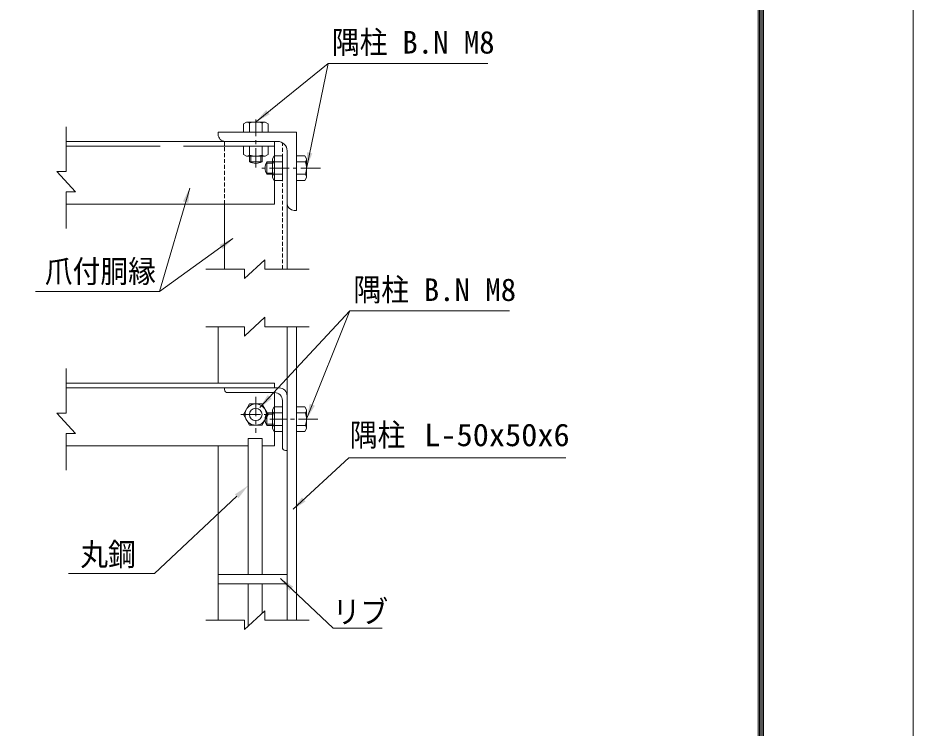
# Model space of a CAD drawing. Units: millimetres, scale not verified. Extents: x -4455 to 4455, y -3150 to 3150.
# Drawn here: x 2740 to 4455, y -1053 to 308 of the extents above; entities that cross this region are included whole.
import ezdxf
from ezdxf.enums import TextEntityAlignment as Align

# ---------------------------------------------------------------- set-up
doc = ezdxf.new("R2010")
doc.units = ezdxf.units.MM
doc.header["$LTSCALE"] = 30
for name, pattern in [('DASHED', [7.5, 6, -1.5]), ('USER1', [2, 1.25, -0.25, 0.25, -0.25]), ('USER4', [0.375, 0.25, -0.125])]:
    doc.linetypes.add(name, pattern=pattern)
for name, color, linetype, lineweight in [('0-9_0', 1, 'Continuous', 18), ('0-C_7詳細', 7, 'Continuous', 18), ('0-E_D-TTL', 7, 'Continuous', 9)]:
    doc.layers.add(name, color=color, linetype=linetype, lineweight=lineweight)
doc.styles.add('ＭＳ ゴシック', font='')
doc.styles.get('ＭＳ ゴシック').set_extended_font_data('MS Gothic')

# ---------------------------------------------------------------- blocks, each defined once
blk = doc.blocks.new('50X6')
at = {"layer": '0-9_0', "color": 7, "lineweight": 9}
for p, q in [((0, 1500), (45, 1500)), ((0, 1500), (0, 0)), ((180, 360), (180, 1365)), ((360, 180), (1365, 180)), ((0, 0), (1500, 0)), ((1500, 0), (1500, 45))]:
    blk.add_line(p, q, dxfattribs=at)
for centre, radius, start, end in [((45, 1365), 135, 0, 90), ((360, 360), 180, 180, 270.0001), ((1365, 45), 135, 0, 90.0001)]:
    blk.add_arc(centre, radius, start, end, dxfattribs=at)

msp = doc.modelspace()

# ---------------------------------------------------------------- linework, layer by layer
at = {"layer": '0-C_7詳細', "lineweight": 9}
for p, q in [((3334.48, 220.87), (3293.14, 22.19)), ((3177.77, 108.43), (3172.01, 105.11)), ((3172.01, 105.11), (3172.01, 89.23)), ((3177.77, 108.43), (3213.29, 108.43)), ((3183.53, 106.37), (3183.53, 89.23)), ((3207.53, 106.37), (3207.53, 89.23)), ((3213.29, 108.43), (3219.05, 105.11)), ((3219.05, 105.11), (3219.05, 89.23)), ((2832.37, 71.23), (3228.53, 71.23)), ((3231.53, 71.23), (3123.53, 71.23)), ((3231.53, -48.77), (3231.53, 71.23)), ((3172.01, 62.23), (3219.05, 62.23)), ((3172.01, 46.36), (3172.01, 62.23)), ((3183.53, 45.09), (3183.53, 62.23)), ((3207.53, 45.09), (3207.53, 62.23)), ((3177.77, 43.03), (3172.01, 46.36)), ((3177.77, 43.03), (3213.29, 43.03)), ((3183.53, 43.03), (3183.53, 32.37)), ((3207.53, 43.03), (3207.53, 32.37)), ((3227.33, 2.47), (3227.33, 37.99)), ((3246.53, -3.29), (3246.53, 43.75)), ((3289.41, 43.75), (3273.53, 43.75)), ((3273.53, -3.29), (3273.53, 43.75)), ((3292.73, 37.99), (3289.41, 43.75)), ((3292.73, 2.47), (3292.73, 37.99)), ((3183.53, 32.37), (3207.53, 32.37)), ((3216.67, 8.23), (3216.67, 32.23)), ((3227.33, 32.23), (3216.67, 32.23)), ((3229.39, 32.23), (3246.53, 32.23)), ((3290.67, 32.23), (3273.53, 32.23)), ((3227.33, 8.23), (3216.67, 8.23)), ((3227.33, 2.47), (3230.66, -3.29)), ((3229.39, 8.23), (3246.53, 8.23)), ((3290.67, 8.23), (3273.53, 8.23)), ((3292.73, 2.47), (3289.41, -3.29)), ((3230.66, -3.29), (3246.53, -3.29)), ((3289.41, -3.29), (3273.53, -3.29)), ((2832.37, -48.77), (3231.53, -48.77)), ((3135.53, -173.5), (3135.53, -48.77)), ((3255.53, -173.5), (3255.53, -39.77)), ((3011.32, -216.01), (3151.85, -114.75)), ((3375.64, -253.2), (3293.47, -459.12)), ((3123.53, -391.98), (3123.53, -283.74)), ((3255.53, -845.83), (3255.53, -283.74)), ((3273.53, -845.83), (3273.53, -283.74)), ((2832.53, -391.98), (3228.53, -391.98)), ((3231.53, -391.98), (3123.53, -391.98)), ((3146.03, -391.98), (3146.33, -391.98)), ((3231.53, -400.98), (3231.53, -391.98)), ((2832.53, -400.98), (3228.53, -400.98)), ((3240.53, -400.98), (3135.53, -400.98)), ((3135.53, -400.98), (3135.53, -403.98)), ((3231.53, -409.98), (3141.53, -409.98)), ((3231.53, -511.98), (3231.53, -409.98)), ((3246.53, -514.98), (3246.53, -424.98)), ((3255.53, -520.98), (3255.53, -415.98)), ((3227.33, -478.74), (3227.33, -443.22)), ((3246.53, -484.5), (3246.53, -437.46)), ((3289.41, -437.46), (3273.53, -437.46)), ((3273.53, -484.5), (3273.53, -437.46)), ((3292.73, -443.22), (3289.41, -437.46)), ((3292.73, -478.74), (3292.73, -443.22)), ((3216.67, -472.98), (3216.67, -448.98)), ((3227.33, -448.98), (3216.67, -448.98)), ((3229.39, -448.98), (3246.53, -448.98)), ((3290.67, -448.98), (3273.53, -448.98)), ((3227.33, -472.98), (3216.67, -472.98)), ((3227.33, -478.74), (3230.66, -484.5)), ((3229.39, -472.98), (3246.53, -472.98)), ((3290.67, -472.98), (3273.53, -472.98)), ((3292.73, -478.74), (3289.41, -484.5)), ((3230.66, -484.5), (3246.53, -484.5)), ((3289.41, -484.5), (3273.53, -484.5)), ((2832.53, -511.98), (3180.85, -511.98)), ((3123.53, -845.83), (3123.53, -511.98)), ((3180.85, -758.46), (3180.85, -498.04)), ((3180.85, -498.04), (3207.85, -498.04)), ((3207.85, -758.46), (3207.85, -498.04)), ((3207.85, -511.98), (3231.53, -511.98)), ((3255.53, -520.98), (3252.53, -520.98)), ((3255.53, -758.46), (3123.53, -758.46)), ((3255.53, -776.46), (3123.53, -776.46)), ((3180.85, -857.67), (3180.85, -776.46)), ((3207.85, -832.6), (3207.85, -776.46))]:
    msp.add_line(p, q, dxfattribs=at)
at = {"layer": '0-C_7詳細', "color": 1, "linetype": 'USER1'}
for p, q in [((3195.53, 21.13), (3195.53, 113.5)), ((3319.54, 20.23), (3203.09, 20.23)), ((3195.53, -417.79), (3195.53, -487.18)), ((3166.97, -451.98), (3224.09, -451.98)), ((3314.63, -460.98), (3222.27, -460.98))]:
    msp.add_line(p, q, dxfattribs=at)
at = {"layer": '0-C_7詳細', "color": 4}
for p, q in [((2832.37, 13.67), (2832.37, 99.25)), ((2814.37, 13.67), (2850.37, -25.1)), ((2832.37, 13.67), (2814.37, 13.67)), ((2832.37, -25.1), (2832.37, -95.3)), ((2832.37, -25.1), (2850.37, -25.1)), ((3174.21, -191.5), (3212.98, -155.5)), ((3212.98, -173.5), (3212.98, -155.5)), ((3174.21, -173.5), (3099.99, -173.5)), ((3174.21, -173.5), (3174.21, -191.5)), ((3212.98, -173.5), (3297.66, -173.5)), ((3174.21, -301.74), (3212.98, -265.74)), ((3212.98, -283.74), (3212.98, -265.74)), ((3174.21, -283.74), (3099.99, -283.74)), ((3174.21, -283.74), (3174.21, -301.74)), ((3212.98, -283.74), (3297.66, -283.74)), ((2832.53, -449.54), (2832.53, -363.96)), ((2814.53, -449.54), (2850.53, -488.31)), ((2832.53, -449.54), (2814.53, -449.54)), ((2832.53, -488.31), (2832.53, -558.51)), ((2832.53, -488.31), (2850.53, -488.31)), ((3174.21, -863.83), (3212.98, -827.83)), ((3212.98, -845.83), (3212.98, -827.83)), ((3174.21, -845.83), (3099.99, -845.83)), ((3174.21, -845.83), (3174.21, -863.83)), ((3212.98, -845.83), (3297.66, -845.83))]:
    msp.add_line(p, q, dxfattribs=at)
at = {"layer": '0-C_7詳細', "color": 1, "linetype": 'USER4'}
for p, q in [((3135.53, -48.77), (3135.53, 71.31)), ((3246.53, -173.5), (3246.53, 68.82))]:
    msp.add_line(p, q, dxfattribs=at)
at = {"layer": '0-C_7詳細', "color": 3, "linetype": 'DASHED'}
msp.add_line((2832.37, 62.23), (3231.53, 62.23), dxfattribs=at)
at = {"layer": '0-C_7詳細', "color": 1}
for p, q in [((3185.93, 43.03), (3185.93, 31.16)), ((3205.13, 43.03), (3205.13, 31.16)), ((3227.33, 29.83), (3215.46, 29.83)), ((3227.33, 10.63), (3215.46, 10.63)), ((3227.33, -451.38), (3215.46, -451.38)), ((3227.33, -470.58), (3215.46, -470.58)), ((3158.99, -608.58), (3001.28, -756.77)), ((2836.55, -756.77), (3001.28, -756.77))]:
    msp.add_line(p, q, dxfattribs=at)
at = {"layer": '0-C_7詳細', "lineweight": 9}
for points in [[(3640.29, 220.87), (3334.48, 220.87), (3197.09, 109.69)], [(3213.29, 43.03), (3219.05, 46.36), (3219.05, 62.23)], [(3227.33, 37.99), (3230.66, 43.75), (3246.53, 43.75)], [(2773.33, -216.01), (3011.32, -216.01), (3069.14, -18.14)], [(3681.45, -253.2), (3375.64, -253.2), (3203.22, -438.76)], [(3227.33, -443.22), (3230.66, -437.46), (3246.53, -437.46)], [(3789.69, -535.15), (3373.86, -535.15), (3266.94, -633.58)], [(3438, -861.46), (3344.08, -861.46), (3243.25, -766.31)]]:
    msp.add_lwpolyline(points, dxfattribs=at)
at = {"layer": '0-C_7詳細', "color": 3}
msp.add_lwpolyline([(3219.05, -451.98), (3207.29, -431.61), (3183.77, -431.61), (3172.01, -451.98), (3183.77, -472.35), (3207.29, -472.35)], close=True, dxfattribs=at)
for radius in [20.4, 12]:
    msp.add_circle((3195.53, -451.98), radius, dxfattribs=at)
at = {"layer": '0-C_7詳細', "lineweight": 9}
for centre, radius, start, end in [((3177.77, 99.34), 9.09, 50.6618, 90), ((3195.53, 72.43), 36, 70.52878, 109.47122), ((3213.29, 99.34), 9.09, 90, 129.3382), ((3177.77, 52.12), 9.09, 270, 309.3382), ((3195.53, 79.03), 36, 250.52878, 289.47122), ((3213.29, 52.12), 9.09, 230.6618, 270), ((3236.42, 37.99), 9.09, 180, 219.3382), ((3283.65, 37.99), 9.09, 320.6618, 0), ((3195.53, 53.16), 24, 240, 300), ((3237.46, 20.23), 24, 150, 210), ((3263.33, 20.23), 36, 160.52878, 199.47122), ((3256.73, 20.23), 36, 340.52878, 19.47122), ((3236.42, 2.47), 9.09, 140.6618, 180), ((3283.65, 2.47), 9.09, 0, 39.3382), ((3141.53, -403.98), 6, 180, 270), ((3231.53, -424.98), 15, 0, 90), ((3240.53, -415.98), 15, 0, 90), ((3236.42, -443.22), 9.09, 180, 219.3382), ((3283.65, -443.22), 9.09, 320.6618, 0), ((3237.46, -460.98), 24, 150, 210), ((3263.33, -460.98), 36, 160.52878, 199.47122), ((3256.73, -460.98), 36, 340.52878, 19.47122), ((3236.42, -478.74), 9.09, 140.6618, 180), ((3283.65, -478.74), 9.09, 0, 39.3382), ((3252.53, -514.98), 6, 180, 270)]:
    msp.add_arc(centre, radius, start, end, dxfattribs=at)
at = {"layer": '0-C_7詳細'}
for points in [[(3195.53, 108.43), (3215.58, 131.35), (3222.13, 123.25)], [(3292.73, 20.23), (3293.74, 50.66), (3303.94, 48.54)], [(3069.7, -16.22), (3066.29, -46.48), (3056.29, -43.56)], [(3153.48, -113.59), (3132.18, -135.35), (3126.09, -126.9)], [(3201.86, -440.22), (3218.47, -414.7), (3226.1, -421.79)], [(3292.73, -460.98), (3299.01, -431.18), (3308.69, -435.05)], [(3265.47, -634.94), (3284.01, -610.79), (3291.07, -618.45)], [(3241.79, -764.94), (3267.19, -781.74), (3260.04, -789.32)]]:
    msp.add_solid(points, dxfattribs=at)
at = {"layer": '0-C_7詳細', "color": 1}
msp.add_solid([(3155.56, -604.94), (3180.85, -588.04), (3162.41, -612.23)], dxfattribs=at)
at = {"layer": '0-E_D-TTL', "color": 2, "lineweight": 18}
msp.add_lwpolyline([(-4454.85, 3150.21), (4454.85, 3150.21), (4454.85, -3150.21), (-4454.85, -3150.21)], close=True, dxfattribs=at)
at = {"layer": '0-E_D-TTL'}
for points in [[(-4168.47, 2916.87), (4168.47, 2916.87), (4168.47, -2916.87), (-4168.47, -2916.87)], [(-4165.81, 2914.21), (4165.81, 2914.21), (4165.81, -2914.21), (-4165.81, -2914.21)], [(-4163.16, 2911.56), (4163.16, 2911.56), (4163.16, -2911.56), (-4163.16, -2911.56)], [(-4160.51, 2908.91), (4160.51, 2908.91), (4160.51, -2908.91), (-4160.51, -2908.91)], [(-4157.86, 2906.26), (4157.86, 2906.26), (4157.86, -2906.26), (-4157.86, -2906.26)]]:
    msp.add_lwpolyline(points, close=True, dxfattribs=at)

# ---------------------------------------------------------------- block references
at = {"layer": '0-C_7詳細', "xscale": 0.1, "yscale": 0.1, "rotation": 180}
msp.add_blockref('50X6', (3273.53, 89.23), dxfattribs=at)

# ---------------------------------------------------------------- texts
at = {"layer": '0-C_7詳細', "color": 3, "style": 'ＭＳ ゴシック'}
for s, width, p in [('隅柱', 0.9, (3341.52, 226.6)), ('爪付胴縁', 0.9, (2791.47, -212.29)), ('隅柱', 0.9, (3382.67, -247.48)), ('隅柱', 0.9, (3375.58, -525.63)), ('L-50x50x6', 1.05, (3518.4, -525.63)), ('丸鋼', 0.9, (2859.38, -754.6)), ('リブ', 0.9, (3342.87, -864.55))]:
    msp.add_text(s, height=43.33, dxfattribs=dict(at, width=width)).set_placement(p, align=Align.BOTTOM_LEFT)
for p in [(3476.33, 226.6), (3517.48, -247.48)]:
    msp.add_text('B.N M8', height=43.33, dxfattribs=at).set_placement(p, align=Align.BOTTOM_LEFT)

doc.saveas('drawing.dxf')
